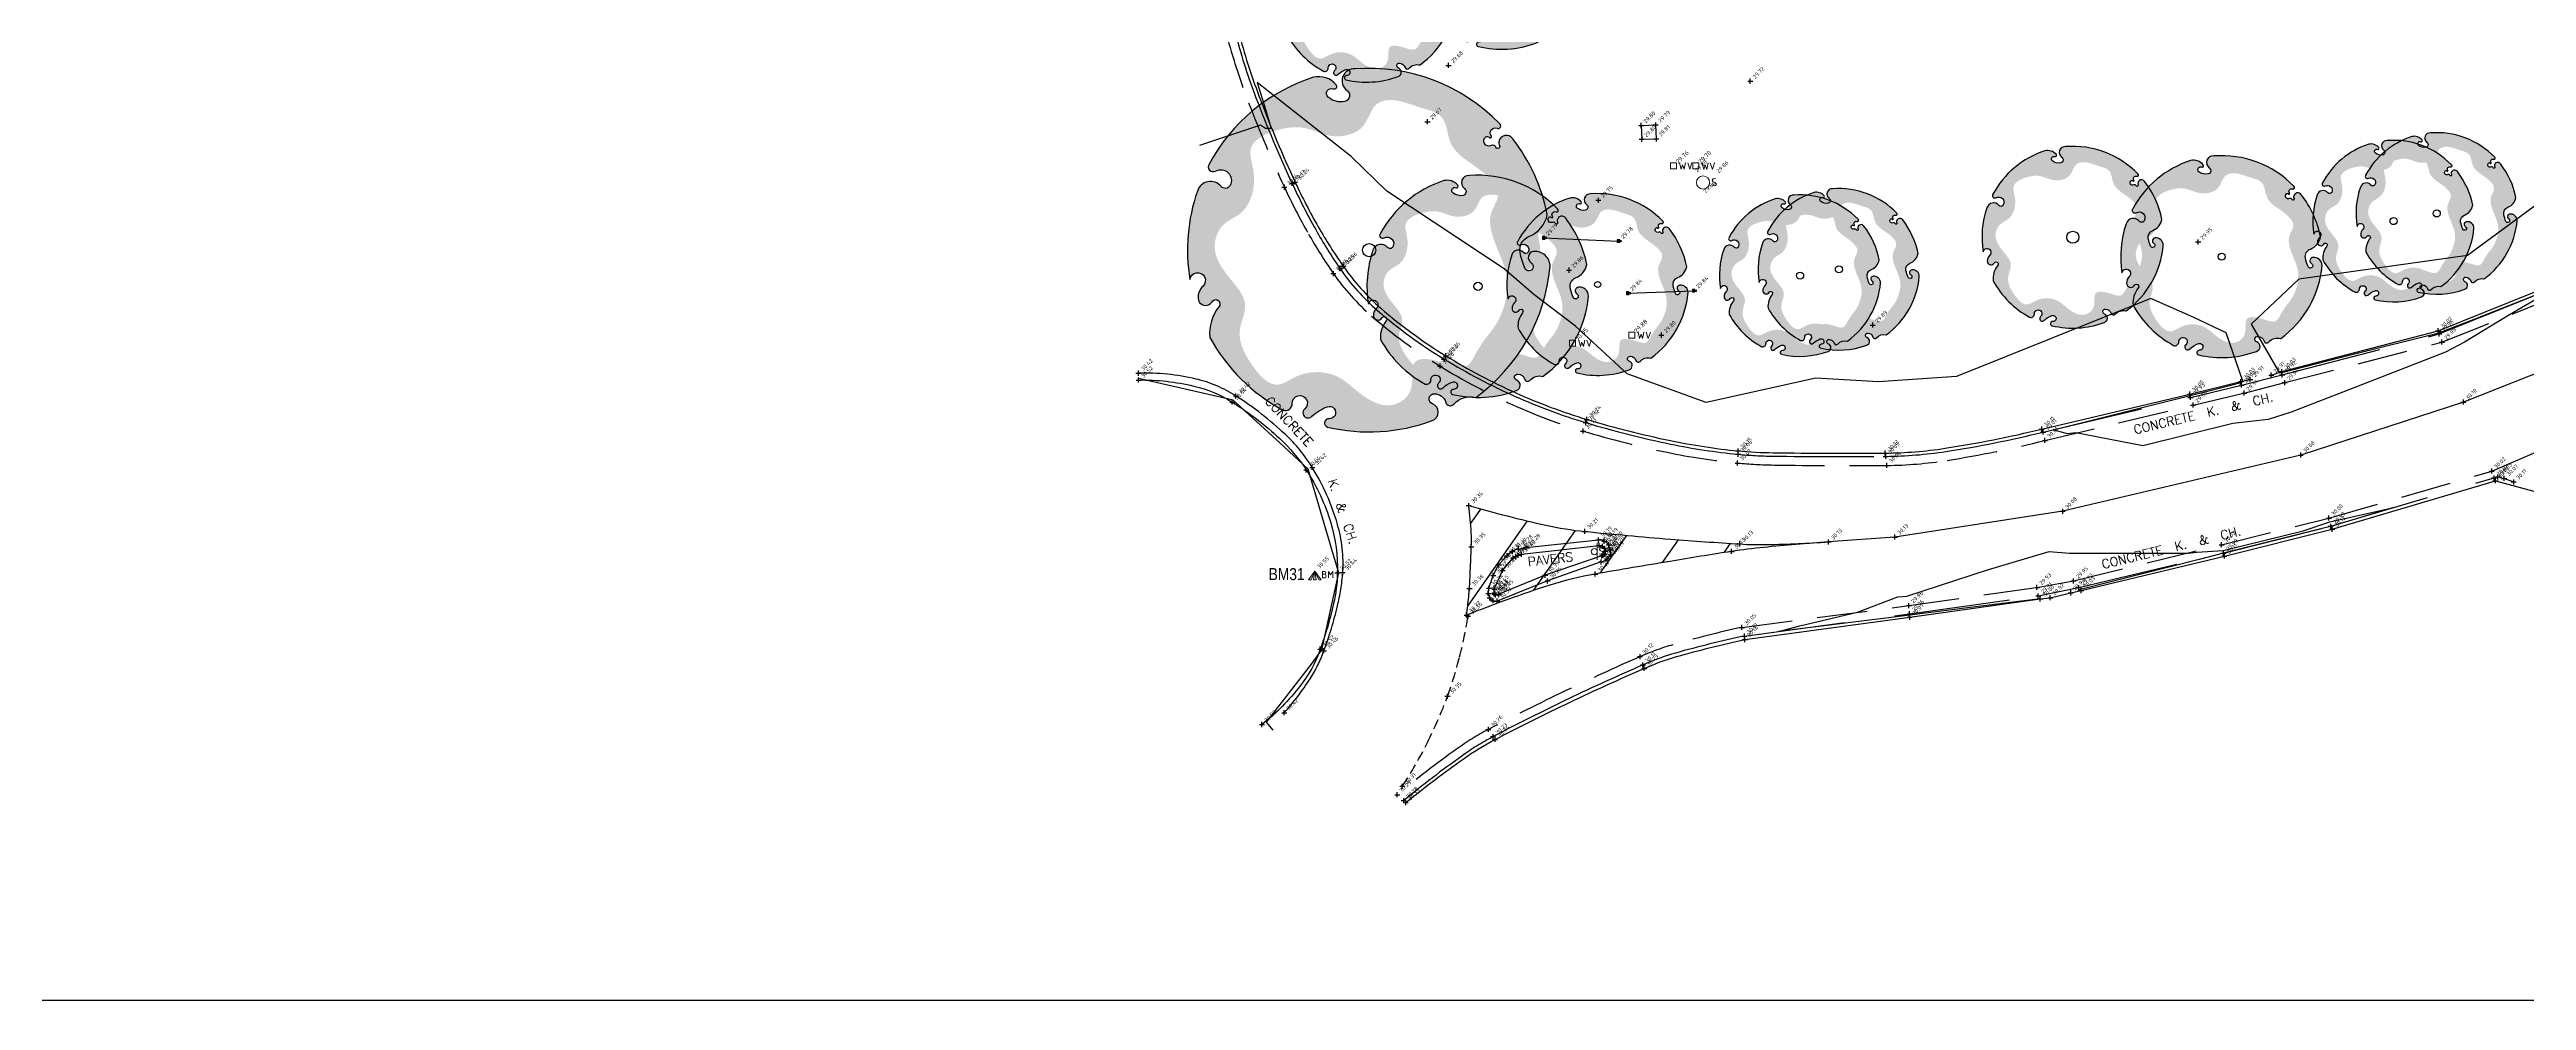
# Model space of a CAD drawing. Header units: metres. Extents: x 245957 to 247358, y 7418632 to 7419642.
# Drawn here: x 246401 to 246523.7, y 7418655.8 to 7418702.9 of the extents above; entities that cross this region are included whole.
import ezdxf
from ezdxf.enums import TextEntityAlignment as Align

# ---------------------------------------------------------------- set-up
doc = ezdxf.new("R2010")
doc.units = ezdxf.units.M
doc.linetypes.add('DASHED', pattern=[0.75, 0.5, -0.25])
doc.linetypes.add('HIDDEN', pattern=[0.375, 0.25, -0.125])
for name, color, linetype in [('-TEXT', 7, 'Continuous'), ('017_NAIL-L', 8, 'Continuous'), ('104_EXISTING_SURFACE-L', 35, 'Continuous'), ('104_EXISTING_SURFACE-S', 35, 'Continuous'), ('201_SINGLE_TREE-H', 63, 'Continuous'), ('201_SINGLE_TREE-S', 96, 'Continuous'), ('408_BACK_OF_KERB', 10, 'Continuous'), ('408_BACK_OF_KERB-L', 10, 'Continuous'), ('408_BACK_OF_KERB-S', 10, 'Continuous'), ('415_LANE_LINE_DASHED', 53, 'DASHED'), ('415_LANE_LINE_DASHED-L', 53, 'DASHED'), ('415_LANE_LINE_DASHED-S', 53, 'DASHED'), ('418_LANE_LINE_SOLID', 53, 'Continuous'), ('418_LANE_LINE_SOLID-L', 53, 'Continuous'), ('418_LANE_LINE_SOLID-S', 53, 'Continuous'), ('EX-BENCHMARK', 7, 'Continuous'), ('EX-BENCHMARK_(SLS)', 8, 'Continuous'), ('EX-FEATURE', 7, 'Continuous'), ('EX-TITLEBLOCK', 7, 'Continuous'), ('EX-TRAFFIC_SIGN_(SLS)', 89, 'Continuous'), ('Surface_Contours_Major', 4, 'Continuous'), ('Surface_Contours_Minor', 253, 'Continuous')]:
    doc.layers.add(name, color=color, linetype=linetype)
for name, color, linetype, true_color in [('406_LIP_OF_KERB', 7, 'HIDDEN', 0xff4100), ('406_LIP_OF_KERB-L', 7, 'HIDDEN', 0xff4100), ('406_LIP_OF_KERB-S', 7, 'HIDDEN', 0xff4100), ('407_INVERT_OF_KERB', 7, 'DASHED', 0xff4100), ('407_INVERT_OF_KERB-L', 7, 'DASHED', 0xff4100), ('407_INVERT_OF_KERB-S', 7, 'DASHED', 0xff4100), ('409_TOP_OF_KERB', 7, 'Continuous', 0xff4100), ('409_TOP_OF_KERB-L', 7, 'Continuous', 0xff4100), ('409_TOP_OF_KERB-S', 7, 'Continuous', 0xff4100), ('741_SEWER_PIT-L', 7, 'Continuous', 0xfffd66), ('750_WATER_MAIN', 7, 'Continuous', 0x0041ff), ('750_WATER_MAIN-L', 7, 'Continuous', 0x0041ff), ('750_WATER_MAIN-S', 7, 'Continuous', 0x0041ff), ('751_WATER_STOP_VALVE-L', 7, 'Continuous', 0x0041ff), ('EX-ELECT_PIT_(SLS)', 7, 'Continuous', 0xffa500), ('EX-SEWER_PIT_(SLS)', 7, 'Continuous', 0xfffd66), ('EX-WATER_VALVE_(SLS)', 7, 'Continuous', 0x0041ff)]:
    doc.layers.add(name, color=color, linetype=linetype, true_color=true_color)
doc.styles.add('BOLD', font='ARIALN.TTF')
doc.styles.add('ISO', font='iso.shx')
doc.styles.add('ISO2.5', font='isocp.shx', dxfattribs={"height": 2.5})
doc.styles.get("Standard").update_dxf_attribs({"font": 'SIMPLEX.shx'})

# ---------------------------------------------------------------- blocks, each defined once
blk = doc.blocks.new('BM')
at = {"color": 0, "linetype": 'Continuous', "lineweight": 13}
for p, q in [((0, 0), (-0.31, -0.44)), ((-0.19, -0.44), (0, 0)), ((0, 0), (-0.06, -0.44)), ((0, 0), (0.19, -0.44)), ((0.31, -0.44), (0, 0)), ((0, 0), (0.06, -0.44)), ((-0.31, -0.44), (-0.19, -0.44)), ((-0.06, -0.44), (0.06, -0.44)), ((0.19, -0.44), (0.31, -0.44)), ((0.47, -0.02), (0.38, -0.02)), ((0.38, -0.02), (0.38, -0.34)), ((0.47, -0.16), (0.38, -0.16)), ((0.38, -0.16), (0.39, -0.16)), ((0.38, -0.34), (0.47, -0.34)), ((0.38, -0.34), (0.39, -0.34)), ((0.52, -0.04), (0.47, -0.02)), ((0.47, -0.16), (0.52, -0.14)), ((0.52, -0.17), (0.47, -0.16)), ((0.47, -0.34), (0.52, -0.33)), ((0.54, -0.09), (0.52, -0.04)), ((0.52, -0.14), (0.54, -0.09)), ((0.55, -0.21), (0.52, -0.17)), ((0.52, -0.33), (0.55, -0.29)), ((0.56, -0.25), (0.55, -0.21)), ((0.55, -0.29), (0.56, -0.25)), ((0.67, -0.34), (0.67, -0.02)), ((0.67, -0.02), (0.78, -0.19)), ((0.78, -0.19), (0.89, -0.02)), ((0.89, -0.02), (0.89, -0.34))]:
    blk.add_line(p, q, dxfattribs=at)
blk = doc.blocks.new('201C')
at = {"layer": '201_SINGLE_TREE-H', "transparency": 33554534}
h = blk.add_hatch(color=256, dxfattribs=at)
h.paths.add_polyline_path([(-0.3717, -0.3344, 0.222926), (0.0196, -0.4996, 0.770799), (0.0439, -0.4417, -0.650302), (0.0511, -0.4116, -0.234737), (0.0964, -0.4247, -0.847312), (0.0816, -0.4475, 0.78443), (0.0732, -0.4583, 0.276934), (0.1352, -0.4813, 0.193599), (0.4309, -0.2536, 0.800435), (0.4144, -0.2337, -0.75216), (0.3757, -0.1925, -0.528914), (0.4006, -0.1909, 0.594112), (0.4663, -0.1804, 0.123805), (0.4962, 0.0616, -1.41759), (0.4607, 0.0811, 0.206906), (0.4758, 0.1133, 0.759729), (0.4374, 0.1252, -1.073307), (0.4187, 0.1392, 0.194379), (0.4474, 0.2231, 0.144612), (0.2544, 0.4304, 0.53339), (0.2277, 0.4128, -1.592592), (0.1939, 0.4293, 1.030038), (0.1758, 0.4513, -0.10361), (0.1314, 0.4262, -1.238487), (0.1282, 0.4593, 0.884725), (0.1336, 0.4818, 0.147549), (-0.1551, 0.4753, 0.71725), (-0.1579, 0.4291, -0.864032), (-0.1646, 0.4015, -0.310704), (-0.1946, 0.4266, 0.58143), (-0.2167, 0.4321, -0.281558), (-0.2766, 0.4162), (-0.2775, 0.4159, 0.217121), (-0.4959, 0.0634), (-0.4959, 0.0634, 0.440011), (-0.4522, 0.021, 0.723973), (-0.4442, 0.0516, -1.384648), (-0.4262, 0.0659, -0.051107), (-0.4149, 0.0223, -0.361502), (-0.441, -0.0208, 0.256822), (-0.4937, -0.0791, 0.116166), (-0.4065, -0.2911, 0.67803), (-0.3682, -0.2843, 0.170035), (-0.3696, -0.274, -1.054701), (-0.3596, -0.2696, 0.431903), (-0.3468, -0.2749, -0.910728), (-0.3329, -0.2993, -0.42046), (-0.3418, -0.2976, 1.007885), (-0.3479, -0.3018, -0.766634), (-0.3646, -0.3216, 0.938602), (-0.3717, -0.3344)])
edge = h.paths.add_edge_path(flags=16)
edge.add_spline(control_points=[(-0.3177, 0.2468), (-0.303, 0.2628), (-0.2856, 0.2893), (-0.256, 0.3411), (-0.1928, 0.3155), (-0.0921, 0.286), (-0.1162, 0.3941), (-0.0359, 0.4462), (0.0392, 0.3985), (0.1028, 0.3299), (0.1957, 0.3214), (0.2784, 0.3804), (0.3442, 0.2961), (0.3785, 0.2147), (0.3303, 0.1307), (0.3915, 0.0592), (0.4378, -0.0139), (0.4055, -0.0919), (0.3459, -0.1091), (0.3102, -0.1666), (0.3057, -0.2282), (0.3286, -0.3091), (0.2408, -0.3447), (0.1647, -0.3496), (0.103, -0.3142), (0.0463, -0.3153), (0.0047, -0.3356), (-0.0139, -0.3682), (-0.0327, -0.4069), (-0.0927, -0.4151), (-0.1463, -0.3868), (-0.23, -0.3665), (-0.2245, -0.2773), (-0.2864, -0.2294), (-0.3344, -0.1941), (-0.3737, -0.1409), (-0.3276, -0.0866), (-0.344, -0.0009), (-0.3866, 0.0828), (-0.3665, 0.1796), (-0.3359, 0.2271), (-0.3177, 0.2468)], knot_values=[0, 0, 0, 0, 0.064972, 0.101243, 0.15652, 0.245586, 0.324463, 0.387907, 0.486094, 0.554514, 0.671826, 0.728629, 0.823661, 0.919885, 0.989953, 1.075257, 1.171704, 1.23593, 1.293575, 1.346478, 1.426142, 1.479146, 1.570817, 1.644481, 1.712561, 1.774901, 1.807, 1.846291, 1.885582, 1.928182, 2.007036, 2.074591, 2.151638, 2.226455, 2.293426, 2.340744, 2.397548, 2.47317, 2.587294, 2.673595, 2.754259, 2.754259, 2.754259, 2.754259], degree=3, periodic=0)
at = {"layer": '201_SINGLE_TREE-S'}
blk.add_lwpolyline([(-0.3717, -0.3344, 0.222926), (0.0196, -0.4996, 0.770799), (0.0439, -0.4417, -0.650302), (0.0511, -0.4116, -0.234737), (0.0964, -0.4247, -0.847312), (0.0816, -0.4475, 0.78443), (0.0732, -0.4583, 0.276934), (0.1352, -0.4813, 0.193599), (0.4309, -0.2536, 0.800435), (0.4144, -0.2337, -0.75216), (0.3757, -0.1925, -0.528914), (0.4006, -0.1909, 0.594112), (0.4663, -0.1804, 0.123805), (0.4962, 0.0616, -1.41759), (0.4607, 0.0811, 0.206906), (0.4758, 0.1133, 0.759729), (0.4374, 0.1252, -1.073307), (0.4187, 0.1392, 0.194379), (0.4474, 0.2231, 0.144612), (0.2544, 0.4304, 0.53339), (0.2277, 0.4128, -1.592592), (0.1939, 0.4293, 1.030038), (0.1758, 0.4513, -0.10361), (0.1314, 0.4262, -1.238487), (0.1282, 0.4593, 0.884725), (0.1336, 0.4818, 0.147549), (-0.1551, 0.4753, 0.71725), (-0.1579, 0.4291, -0.864032), (-0.1646, 0.4015, -0.310704), (-0.1946, 0.4266, 0.58143), (-0.2167, 0.4321, -0.281558), (-0.2766, 0.4162), (-0.2775, 0.4159, 0.217121), (-0.4959, 0.0634), (-0.4959, 0.0634, 0.440011), (-0.4522, 0.021, 0.723973), (-0.4442, 0.0516, -1.384648), (-0.4262, 0.0659, -0.051107), (-0.4149, 0.0223, -0.361502), (-0.441, -0.0208, 0.256822), (-0.4937, -0.0791, 0.116166), (-0.4065, -0.2911, 0.67803), (-0.3682, -0.2843, 0.170035), (-0.3696, -0.274, -1.054701), (-0.3596, -0.2696, 0.431903), (-0.3468, -0.2749, -0.910728), (-0.3329, -0.2993, -0.42046), (-0.3418, -0.2976, 1.007885), (-0.3479, -0.3018, -0.766634), (-0.3646, -0.3216, 0.938602), (-0.3717, -0.3344)], format="xyb", dxfattribs=at)
blk = doc.blocks.new('201T')
at = {"layer": '201_SINGLE_TREE-S'}
blk.add_circle((0, 0), 0.5, dxfattribs=at)
blk = doc.blocks.new('CROSS')
at = {"color": 0, "linetype": 'Continuous'}
for p, q in [((-0.5, 0), (0.5, 0)), ((0, -0.5), (0, 0.5))]:
    blk.add_line(p, q, dxfattribs=at)
blk = doc.blocks.new('WV')
at = {"color": 0, "linetype": 'Continuous', "lineweight": 13}
for p, q in [((-0.15, -0.15), (-0.15, 0.15)), ((-0.15, 0.15), (0.15, 0.15)), ((0.15, 0.15), (0.15, -0.15)), ((0.31, 0.15), (0.39, -0.17)), ((0.39, -0.17), (0.46, 0.05)), ((0.46, 0.05), (0.53, -0.17)), ((0.53, -0.17), (0.6, 0.15)), ((0.6, 0.15), (0.61, 0.15)), ((0.71, 0.15), (0.82, -0.17)), ((0.82, -0.17), (0.92, 0.15)), ((0.92, 0.15), (0.93, 0.15)), ((0.15, -0.15), (-0.15, -0.15))]:
    blk.add_line(p, q, dxfattribs=at)
blk = doc.blocks.new('SP')
at = {"color": 0, "linetype": 'Continuous', "lineweight": 13}
for p, q in [((0.15, 0.42), (0.15, -0.41)), ((0.28, 0.16), (0.26, 0.1)), ((0.26, 0.1), (0.3, 0.06)), ((0.33, 0.19), (0.28, 0.16)), ((0.3, 0.06), (0.4, 0)), ((0.42, 0.18), (0.33, 0.19)), ((0.4, 0), (0.41, 0)), ((0.44, -0.04), (0.4, 0)), ((0.4, 0), (0.41, 0)), ((0.26, -0.1), (0.37, -0.13)), ((0.37, -0.13), (0.42, -0.1)), ((0.37, -0.13), (0.37, -0.13)), ((0.42, -0.1), (0.44, -0.04))]:
    blk.add_line(p, q, dxfattribs=at)
blk.add_circle((0, 0), 0.15, dxfattribs=at)
blk = doc.blocks.new('A1-TITLE-SC')
at = {"layer": 'EX-TITLEBLOCK', "color": 2, "flags": 128}
blk.add_lwpolyline([(28, 14), (28, 580), (828, 580), (828, 14)], close=True, dxfattribs=at)
blk = doc.blocks.new('SEWA')
at = {"color": 0, "linetype": 'Continuous', "lineweight": 13}
for p, q in [((0.47, 0.15), (0.46, 0.11)), ((0.46, 0.11), (0.48, 0.07)), ((0.5, 0.19), (0.47, 0.15)), ((0.48, 0.07), (0.5, 0.04)), ((0.54, 0.2), (0.5, 0.19)), ((0.5, 0.04), (0.62, -0.01)), ((0.64, 0.18), (0.54, 0.2)), ((0.46, -0.12), (0.58, -0.16)), ((0.58, -0.16), (0.62, -0.15)), ((0.58, -0.16), (0.59, -0.16)), ((0.62, -0.01), (0.62, -0.01)), ((0.65, -0.04), (0.62, -0.01)), ((0.62, -0.01), (0.62, -0.01)), ((0.62, -0.15), (0.65, -0.12)), ((0.66, -0.08), (0.65, -0.04)), ((0.65, -0.12), (0.66, -0.08))]:
    blk.add_line(p, q, dxfattribs=at)
blk.add_circle((0, 0), 0.325, dxfattribs=at)
blk = doc.blocks.new('P')
at = {"layer": '-TEXT'}
blk.add_text('PAVERS', height=0.45, dxfattribs=at).set_placement((0, -0.24), align=Align.CENTER)
blk = doc.blocks.new('CK')
at = {"layer": '-TEXT'}
blk.add_text('CONCRETE  K.  &  CH.', height=0.45, dxfattribs=at).set_placement((-0.03, -0.24), align=Align.CENTER)
blk = doc.blocks.new('750')
at = {"color": 0, "linetype": 'Continuous'}
for p, q in [((0.24, 0.236), (-0.238, 0.236)), ((-0.238, 0.236), (-0.238, -0.244)), ((-0.238, 0.002), (-0.15, 0.002)), ((-0.104, 0.106), (-0.184, 0.182)), ((-0.15, 0.002), (0, 0.152)), ((-0.13, 0.082), (-0.15, 0.002)), ((-0.15, 0.002), (0.15, 0.002)), ((0, -0.148), (-0.15, 0.002)), ((-0.15, 0.002), (-0.13, -0.078)), ((0.08, 0.132), (-0.13, -0.078)), ((-0.08, 0.132), (-0.13, 0.082)), ((-0.13, 0.082), (0.08, -0.128)), ((0, 0.152), (-0.08, 0.132)), ((0.13, -0.078), (-0.08, 0.132)), ((-0.08, -0.128), (0.13, 0.082)), ((0, 0.236), (0, 0.152)), ((0, 0.152), (0.15, 0.002)), ((0, 0.152), (0, -0.148)), ((0.08, 0.132), (0, 0.152)), ((0.15, 0.002), (0, -0.148)), ((0.13, 0.082), (0.08, 0.132)), ((0.106, 0.106), (0.178, 0.176)), ((0.15, 0.002), (0.13, 0.082)), ((0.13, -0.078), (0.15, 0.002)), ((0.15, 0.002), (0.24, 0.002)), ((0.24, -0.244), (0.24, 0.236)), ((0.312, 0.194), (0.312, -0.164)), ((0.552, -0.164), (0.55, 0.194)), ((-0.238, -0.244), (0.24, -0.244)), ((-0.102, -0.104), (-0.178, -0.182)), ((-0.13, -0.078), (-0.08, -0.128)), ((-0.08, -0.128), (0, -0.148)), ((0, -0.148), (0.08, -0.128)), ((0, -0.148), (0, -0.244)), ((0.08, -0.128), (0.13, -0.078)), ((0.104, -0.104), (0.174, -0.176)), ((0.312, -0.164), (0.438, -0.04)), ((0.438, -0.04), (0.552, -0.164))]:
    blk.add_line(p, q, dxfattribs=at)

msp = doc.modelspace()

# ---------------------------------------------------------------- hatches: boundary and pattern name
at = {"layer": '418_LANE_LINE_SOLID'}
h = msp.add_hatch(dxfattribs=at)
h.set_pattern_fill('ANSI31', color=256, scale=0.7, angle=10, style=0)
h.paths.add_polyline_path([(246475.11, 7418679.31, -0.014827), (246471.28, 7418680.28, -0.014107), (246471.41, 7418678.94, -0.026843), (246471.41, 7418678.24, -0.001468), (246471.36, 7418677.05, -0.002027), (246471.32, 7418676.18, -0.011591), (246471.28, 7418675.76, -0.005343), (246471.18, 7418674.86, -0.017754), (246475.3, 7418676.34, -0.033661), (246477.55, 7418676.89, -0.002287), (246481.26, 7418677.52, -0.002805), (246484.3, 7418678.01, -0.013846), (246485.9, 7418678.21, -0.006894), (246489.11, 7418678.48, -0.009462), (246486.08, 7418678.35, -0.021023), (246484.71, 7418678.38, -0.005011), (246481.27, 7418678.62, -0.004079), (246477.04, 7418679, -0.030127)])

# ---------------------------------------------------------------- linework, layer by layer
at = {"layer": '406_LIP_OF_KERB', "ltscale": 10}
for p, q in [((246519.49, 7418688.38), (246526.69, 7418691.25)), ((246511.71, 7418686.37), (246519.49, 7418688.38)), ((246499.83, 7418683.51), (246507.17, 7418685.26)), ((246507.17, 7418685.26), (246509.7, 7418685.85)), ((246509.7, 7418685.85), (246511.71, 7418686.37)), ((246521.96, 7418681.99), (246529.62, 7418685.26)), ((246513.9, 7418679.66), (246521.96, 7418681.99)), ((246508.58, 7418678.34), (246513.9, 7418679.66)), ((246501.25, 7418676.55), (246508.58, 7418678.34)), ((246493.09, 7418675.33), (246499.43, 7418676.23)), ((246499.43, 7418676.23), (246501.25, 7418676.55)), ((246484.82, 7418674.25), (246493.09, 7418675.33))]:
    msp.add_line(p, q, dxfattribs=at)
for points in [[(246458.2, 7418715.1, 0.007563), (246458.08, 7418714.45, 0.026149), (246458.06, 7418714.26, 0.023291), (246458.01, 7418712.22, 0.018139), (246458.17, 7418709.61, 0.022468), (246458.6, 7418706.58, 0.020865), (246459.35, 7418703.37, 0.024), (246460.38, 7418700.23, 0.017434), (246462.15, 7418696.05, 0.020372), (246463.34, 7418693.74, 0.022775), (246464.58, 7418691.77, 0.061839), (246466.47, 7418689.67, 0.041509), (246469.86, 7418687.19, 0.03081), (246473.47, 7418685.27, 0.033864), (246476.95, 7418683.97, 0.022049), (246481.11, 7418682.92, 0.026898), (246484.6, 7418682.39, 0.019738), (246486.4, 7418682.29, 0.006352), (246491.99, 7418682.27, 0.036858), (246494.98, 7418682.52, 0.02235), (246499.83, 7418683.51)], [(246467.74, 7418665.96, -0.017318), (246470.68, 7418668.22, -0.034615), (246472.26, 7418669.2, -0.008647), (246476.06, 7418671.1, -0.008994), (246479.77, 7418672.8, -0.033099), (246481.4, 7418673.39, -0.01628), (246484.82, 7418674.25)]]:
    msp.add_lwpolyline(points, format="xyb", dxfattribs=at)
at = {"layer": '407_INVERT_OF_KERB', "ltscale": 10}
for p, q in [((246519.36, 7418688.78), (246526.44, 7418691.63)), ((246511.58, 7418686.75), (246519.36, 7418688.78)), ((246509.57, 7418686.25), (246511.58, 7418686.75)), ((246499.74, 7418683.92), (246507.04, 7418685.64)), ((246507.04, 7418685.64), (246509.57, 7418686.25)), ((246513.99, 7418679.26), (246522.08, 7418681.65)), ((246522.08, 7418681.65), (246522.27, 7418681.7)), ((246522.27, 7418681.7), (246522.58, 7418681.63)), ((246522.58, 7418681.63), (246523.05, 7418681.45)), ((246508.68, 7418677.93), (246513.99, 7418679.26)), ((246473.75, 7418678.14), (246474.12, 7418678.2)), ((246474.12, 7418678.2), (246477.71, 7418678.58)), ((246501.5, 7418676.22), (246508.68, 7418677.93)), ((246472.28, 7418676.19), (246472.5, 7418676.82)), ((246477.84, 7418677.49), (246475.19, 7418676.55)), ((246475.19, 7418676.55), (246472.69, 7418675.55)), ((246493.12, 7418674.92), (246499.5, 7418675.81)), ((246499.5, 7418675.81), (246501.5, 7418676.22)), ((246484.94, 7418673.82), (246493.12, 7418674.92))]:
    msp.add_line(p, q, dxfattribs=at)
for points in [[(246458.58, 7418715.02, 0.008704), (246458.45, 7418714.39, 0.031806), (246458.42, 7418714.21, 0.025672), (246458.4, 7418712.35, 0.017567), (246458.61, 7418709.65, 0.018849), (246459.08, 7418706.47, 0.019695), (246459.77, 7418703.48, 0.024941), (246460.74, 7418700.48, 0.017115), (246462.53, 7418696.24, 0.020244), (246463.7, 7418693.95, 0.022774), (246464.91, 7418692.01, 0.062749), (246466.76, 7418689.95, 0.042519), (246470.06, 7418687.54, 0.030863), (246473.58, 7418685.69, 0.032918), (246477.08, 7418684.39, 0.02148), (246481.28, 7418683.33, 0.027467), (246484.63, 7418682.82, 0.020096), (246486.35, 7418682.73, 0.006213), (246491.94, 7418682.72, 0.03562), (246494.92, 7418682.96, 0.021718), (246499.74, 7418683.92)], [(246462.14, 7418670.02, 0.040509), (246463.42, 7418671.7, 0.055281), (246464.11, 7418673.09, 0.029555), (246464.78, 7418675.31, 0.041195), (246465.04, 7418676.96, 0.08777), (246464.78, 7418679.35, 0.068336), (246463.53, 7418682.17, 0.066204), (246462.19, 7418683.81, 0.045143), (246459.75, 7418685.71, 0.085781), (246457.77, 7418686.55, 0.063969), (246454.92, 7418686.84)], [(246472.5, 7418676.82, -0.031099), (246472.65, 7418677.16, -0.05254), (246472.78, 7418677.35, -0.009672), (246473.07, 7418677.7, -0.030465), (246473.18, 7418677.8, -0.016231), (246473.27, 7418677.88, -0.009202), (246473.45, 7418678, -0.049605), (246473.55, 7418678.07, -0.029299), (246473.75, 7418678.14)], [(246477.71, 7418678.58, -0.066107), (246477.88, 7418678.57, -0.087472), (246478, 7418678.52, -0.044797), (246478.16, 7418678.4, -0.099391), (246478.22, 7418678.33, -0.037927), (246478.25, 7418678.23, -0.025415), (246478.29, 7418678.09, -0.031758), (246478.31, 7418677.93, -0.06184), (246478.31, 7418677.85, -0.128101), (246478.28, 7418677.79, -0.036871), (246478.14, 7418677.64, -0.068791), (246478.01, 7418677.55, -0.059165), (246477.84, 7418677.49)], [(246472.69, 7418675.55, -0.072784), (246472.57, 7418675.55, -0.094906), (246472.49, 7418675.57, -0.054247), (246472.37, 7418675.65, -0.085512), (246472.32, 7418675.71, -0.062183), (246472.29, 7418675.78, -0.032728), (246472.25, 7418675.93, -0.068253), (246472.25, 7418676.05, -0.053989), (246472.28, 7418676.19)], [(246468.06, 7418665.67, -0.017346), (246470.94, 7418667.88, -0.034712), (246472.49, 7418668.84, -0.008919), (246476.22, 7418670.71, -0.009176), (246479.91, 7418672.39, -0.033639), (246481.54, 7418672.98, -0.016604), (246484.94, 7418673.82)]]:
    msp.add_lwpolyline(points, format="xyb", dxfattribs=at)
at = {"layer": '408_BACK_OF_KERB'}
for p, q in [((246519.31, 7418688.94), (246526.36, 7418691.78)), ((246511.56, 7418686.92), (246519.31, 7418688.94)), ((246509.54, 7418686.42), (246510, 7418686.53)), ((246511.04, 7418686.74), (246511.56, 7418686.92)), ((246499.67, 7418684.07), (246507.01, 7418685.8)), ((246507.01, 7418685.8), (246509.54, 7418686.42)), ((246514.06, 7418679.11), (246522.15, 7418681.51)), ((246522.15, 7418681.51), (246524.42, 7418680.89)), ((246508.72, 7418677.78), (246514.06, 7418679.11)), ((246501.63, 7418676.07), (246508.72, 7418677.78)), ((246493.13, 7418674.75), (246499.6, 7418675.66)), ((246499.6, 7418675.66), (246500.09, 7418675.72)), ((246500.09, 7418675.72), (246501.11, 7418675.96)), ((246501.11, 7418675.96), (246501.63, 7418676.07)), ((246484.96, 7418673.65), (246493.13, 7418674.75))]:
    msp.add_line(p, q, dxfattribs=at)
for points in [[(246458.59, 7418714.19, 0.016237), (246458.6, 7418711.22, 0.031377), (246458.75, 7418709.69, 0.007488), (246459.53, 7418705.24, 0.019281), (246459.93, 7418703.53, 0.023916), (246460.96, 7418700.38, 0.017867), (246462.68, 7418696.3, 0.021185), (246463.83, 7418694.08, 0.022952), (246465.07, 7418692.13, 0.060619), (246466.92, 7418690.06, 0.042116), (246470.15, 7418687.7, 0.031509), (246473.62, 7418685.86, 0.03316), (246477.13, 7418684.55, 0.021399), (246481.28, 7418683.5, 0.02711), (246484.63, 7418682.99, 0.020049), (246486.36, 7418682.9, 0.006259), (246491.92, 7418682.88, 0.036036), (246494.88, 7418683.12, 0.021912), (246499.67, 7418684.07)], [(246454.93, 7418686.5, -0.062402), (246457.67, 7418686.2, -0.083826), (246459.57, 7418685.41, -0.043944), (246461.92, 7418683.6, -0.064142), (246463.23, 7418682.05, -0.069591), (246464.45, 7418679.42, -0.080831), (246464.78, 7418676.95, -0.048522), (246464.59, 7418675.43, -0.031403), (246463.93, 7418673.17, -0.078428), (246462.93, 7418671.35, -0.060301), (246461.04, 7418669.44)], [(246468.16, 7418665.57, -0.016814), (246471.05, 7418667.76, -0.033837), (246472.59, 7418668.7, -0.00842), (246476.31, 7418670.55, -0.008693), (246479.98, 7418672.22, -0.03281), (246481.58, 7418672.8, -0.016072), (246484.96, 7418673.65)]]:
    msp.add_lwpolyline(points, format="xyb", dxfattribs=at)
at = {"layer": '409_TOP_OF_KERB'}
for p, q in [((246473.73, 7418677.82), (246473.89, 7418677.87)), ((246473.89, 7418677.87), (246477.74, 7418678.31)), ((246477.74, 7418678.31), (246477.91, 7418678.26)), ((246477.91, 7418678.26), (246478.01, 7418678.17)), ((246478.01, 7418677.87), (246477.94, 7418677.82)), ((246478.01, 7418678.17), (246478.06, 7418678.03)), ((246478.06, 7418678.03), (246478.01, 7418677.87)), ((246472.55, 7418676.15), (246472.96, 7418677.07)), ((246475.07, 7418676.83), (246472.78, 7418675.9)), ((246472.96, 7418677.07), (246473.48, 7418677.69)), ((246473.48, 7418677.69), (246473.61, 7418677.76)), ((246473.61, 7418677.76), (246473.73, 7418677.82)), ((246477.87, 7418677.79), (246475.07, 7418676.83)), ((246477.94, 7418677.82), (246477.87, 7418677.79)), ((246472.54, 7418675.94), (246472.55, 7418676.15)), ((246472.56, 7418675.9), (246472.54, 7418675.94)), ((246472.61, 7418675.86), (246472.56, 7418675.9)), ((246472.78, 7418675.9), (246472.61, 7418675.86))]:
    msp.add_line(p, q, dxfattribs=at)
at = {"layer": '415_LANE_LINE_DASHED'}
msp.add_lwpolyline([(246471.25, 7418674.8, -0.023933), (246470.83, 7418672.79, -0.023933), (246470.23, 7418670.84, -0.029269), (246469.24, 7418668.55, -0.029269), (246467.99, 7418666.38)], format="xyb", dxfattribs=at)
at = {"layer": '418_LANE_LINE_SOLID'}
for p, q in [((246527.86, 7418688.29), (246520.56, 7418685.41)), ((246520.56, 7418685.41), (246512.5, 7418682.78)), ((246512.5, 7418682.78), (246500.71, 7418680)), ((246500.71, 7418680), (246492.4, 7418678.72)), ((246492.4, 7418678.72), (246489.11, 7418678.48))]:
    msp.add_line(p, q, dxfattribs=at)
for points in [[(246471.18, 7418674.86, 0.005343), (246471.28, 7418675.76, 0.011591), (246471.32, 7418676.18, 0.002027), (246471.36, 7418677.05, 0.001468), (246471.41, 7418678.24, 0.026843), (246471.41, 7418678.94, 0.014107), (246471.28, 7418680.28)], [(246471.28, 7418680.28, 0.014827), (246475.11, 7418679.31, 0.030127), (246477.04, 7418679, 0.004079), (246481.27, 7418678.62, 0.005011), (246484.71, 7418678.38, 0.021023), (246486.08, 7418678.35, 0.009462), (246489.11, 7418678.48)], [(246489.11, 7418678.48, 0.006894), (246485.9, 7418678.21, 0.013846), (246484.3, 7418678.01, 0.002805), (246481.26, 7418677.52, 0.002287), (246477.55, 7418676.89, 0.033661), (246475.3, 7418676.34, 0.017754), (246471.18, 7418674.86)]]:
    msp.add_lwpolyline(points, format="xyb", dxfattribs=at)
at = {"layer": '750_WATER_MAIN'}
for p, q in [((246474.99, 7418693.54), (246478.7, 7418693.38)), ((246479.16, 7418690.8), (246482.43, 7418690.92))]:
    msp.add_line(p, q, dxfattribs=at)
at = {"layer": 'EX-ELECT_PIT_(SLS)'}
for p, q in [((246479.83, 7418699.11), (246480.55, 7418699.13)), ((246479.83, 7418699.11), (246479.85, 7418698.42)), ((246480.58, 7418698.44), (246480.55, 7418699.13)), ((246479.85, 7418698.42), (246480.58, 7418698.44))]:
    msp.add_line(p, q, dxfattribs=at)
at = {"layer": 'Surface_Contours_Major', "elevation": 30}
for points in [[(246524.74, 7418690.84), (246522.85, 7418689.72), (246520.61, 7418688.37), (246519.67, 7418687.88), (246514.89, 7418686.02), (246512.03, 7418684.9), (246510.89, 7418684.54), (246509.14, 7418684.34), (246504.68, 7418683.24), (246501.36, 7418683.88), (246500.94, 7418683.84), (246500.24, 7418684.04), (246507.02, 7418685.73), (246508.02, 7418685.98), (246509.55, 7418686.38), (246509.64, 7418686.44), (246508.8, 7418688.83), (246507.21, 7418689.6), (246505.07, 7418690.53), (246495.45, 7418686.67), (246491.58, 7418686.41), (246488.48, 7418686.59), (246483.04, 7418685.39), (246479.13, 7418686.81), (246476.58, 7418689.17), (246474.5, 7418690.73), (246473.04, 7418692), (246467.23, 7418695.85), (246465.46, 7418697.57), (246460.8, 7418701.24), (246461.13, 7418700.17), (246461.49, 7418698.95), (246461.22, 7418698.95), (246460.97, 7418699.12), (246457.94, 7418698.12)], [(246525.2, 7418695.93), (246520.77, 7418692.66), (246512.41, 7418691.49), (246510.04, 7418689.27), (246511.44, 7418686.88), (246511.57, 7418686.88), (246514.97, 7418687.74), (246519.35, 7418688.84), (246520.92, 7418689.45), (246525.32, 7418691.18)], [(246499.61, 7418675.66), (246499.6, 7418675.66), (246495.99, 7418675.22), (246493.13, 7418674.86), (246486.63, 7418674.04), (246487.68, 7418674.33), (246490.54, 7418675), (246492.54, 7418675.76), (246492.99, 7418675.8), (246496.99, 7418677.1), (246500.04, 7418678.01), (246501.04, 7418677.93), (246506.9, 7418677.93), (246507.36, 7418677.97), (246508.65, 7418678.06), (246512.62, 7418679.03), (246513.95, 7418679.48), (246517.11, 7418680.18), (246514, 7418679.25), (246513.76, 7418679.2), (246508.68, 7418677.92), (246507.47, 7418677.61), (246501.59, 7418676.12), (246501.45, 7418676.03)]]:
    msp.add_lwpolyline(points, dxfattribs=at)
at = {"layer": 'Surface_Contours_Minor', "elevation": 30.5}
msp.add_lwpolyline([(246461.6, 7418669.16), (246461.26, 7418669.56), (246463.5, 7418672.42), (246464.01, 7418673.13), (246464.58, 7418675.76), (246464.84, 7418676.95), (246464.58, 7418677.82), (246463.33, 7418682.08), (246462.14, 7418683.19), (246459.62, 7418685.5), (246458.17, 7418685.84), (246454.93, 7418686.57)], dxfattribs=at)

# ---------------------------------------------------------------- block references
at = {"layer": '-TEXT'}
for name, p, rotation in [('CK', (246507.7, 7418684.87), 13.42411850510042), ('CK', (246506.11, 7418678.22), 13.71703971043754), ('P', (246475.33, 7418677.64), 6.525936102201731)]:
    msp.add_blockref(name, p, dxfattribs=dict(at, rotation=rotation))
at = {"layer": '104_EXISTING_SURFACE-S', "xscale": 0.25, "yscale": 0.25, "zscale": 0.25}
for p in [(246470.28, 7418702.08), (246485.23, 7418701.3), (246469.24, 7418699.29), (246477.71, 7418695.4), (246507.42, 7418693.34), (246476.25, 7418691.94), (246491.3, 7418689.22), (246480.83, 7418688.72)]:
    msp.add_blockref('CROSS', p, dxfattribs=at)
at = {"layer": '201_SINGLE_TREE-S', "rotation": 182.2}
for name, p, xscale, yscale, zscale in [('201C', (246472.9, 7418707.88), 10, 10, 10), ('201C', (246466.23, 7418705.75), 9, 9, 9), ('201C', (246466.35, 7418692.93), 18, 18, 18), ('201C', (246519.24, 7418694.75), 8, 8, 8), ('201C', (246501.21, 7418693.57), 9, 9, 9), ('201C', (246508.58, 7418692.61), 10, 10, 10), ('201C', (246517.1, 7418694.37), 8, 8, 8), ('201C', (246471.74, 7418691.14), 11, 11, 11), ('201C', (246477.67, 7418691.23), 9, 9, 9), ('201C', (246487.7, 7418691.67), 8, 8, 8), ('201C', (246489.62, 7418691.98), 8, 8, 8), ('201T', (246501.21, 7418693.57), 0.6, 0.6, 0.6), ('201T', (246517.1, 7418694.37), 0.35, 0.35, 0.35), ('201T', (246519.24, 7418694.75), 0.35, 0.35, 0.35), ('201T', (246466.35, 7418692.93), 0.65, 0.65, 0.65), ('201T', (246508.58, 7418692.61), 0.35, 0.35, 0.35), ('201T', (246471.74, 7418691.14), 0.4, 0.4, 0.4), ('201T', (246477.67, 7418691.23), 0.3, 0.3, 0.3), ('201T', (246487.7, 7418691.67), 0.35, 0.35, 0.35), ('201T', (246489.62, 7418691.98), 0.35, 0.35, 0.35)]:
    msp.add_blockref(name, p, dxfattribs=dict(at, xscale=xscale, yscale=yscale, zscale=zscale))
at = {"layer": '406_LIP_OF_KERB-S', "xscale": 0.25, "yscale": 0.25, "zscale": 0.25}
for p in [(246462.15, 7418696.05), (246464.58, 7418691.77), (246519.49, 7418688.38), (246469.86, 7418687.19), (246511.71, 7418686.37), (246507.17, 7418685.26), (246509.7, 7418685.85), (246476.95, 7418683.97), (246499.83, 7418683.51), (246484.6, 7418682.39), (246491.99, 7418682.27), (246521.96, 7418681.99), (246513.9, 7418679.66), (246508.58, 7418678.34), (246501.25, 7418676.55), (246493.09, 7418675.33), (246499.43, 7418676.23), (246484.82, 7418674.25), (246479.77, 7418672.8), (246472.26, 7418669.2), (246467.74, 7418665.96)]:
    msp.add_blockref('CROSS', p, dxfattribs=at)
at = {"layer": '407_INVERT_OF_KERB-S', "xscale": 0.25, "yscale": 0.25, "zscale": 0.25}
for p in [(246462.53, 7418696.24), (246464.91, 7418692.01), (246519.36, 7418688.78), (246470.06, 7418687.54), (246454.92, 7418686.84), (246511.58, 7418686.75), (246459.75, 7418685.71), (246507.04, 7418685.64), (246509.57, 7418686.25), (246477.08, 7418684.39), (246499.74, 7418683.92), (246484.63, 7418682.82), (246491.94, 7418682.72), (246463.53, 7418682.17), (246522.08, 7418681.65), (246522.27, 7418681.7), (246522.58, 7418681.63), (246523.05, 7418681.45), (246513.99, 7418679.26), (246473.18, 7418677.8), (246473.45, 7418678), (246473.75, 7418678.14), (246474.12, 7418678.2), (246477.71, 7418678.58), (246478, 7418678.52), (246478.22, 7418678.33), (246478.29, 7418678.09), (246478.31, 7418677.85), (246508.68, 7418677.93), (246465.04, 7418676.96), (246472.5, 7418676.82), (246472.78, 7418677.35), (246475.19, 7418676.55), (246477.84, 7418677.49), (246478.14, 7418677.64), (246472.25, 7418675.93), (246472.28, 7418676.19), (246472.32, 7418675.71), (246472.49, 7418675.57), (246472.69, 7418675.55), (246499.5, 7418675.81), (246501.5, 7418676.22), (246493.12, 7418674.92), (246464.11, 7418673.09), (246484.94, 7418673.82), (246479.91, 7418672.39), (246462.14, 7418670.02), (246472.49, 7418668.84), (246468.06, 7418665.67)]:
    msp.add_blockref('CROSS', p, dxfattribs=at)
at = {"layer": '408_BACK_OF_KERB-S', "xscale": 0.25, "yscale": 0.25, "zscale": 0.25}
for p in [(246462.68, 7418696.3), (246465.07, 7418692.13), (246519.31, 7418688.94), (246470.15, 7418687.7), (246454.93, 7418686.5), (246509.54, 7418686.42), (246510, 7418686.53), (246511.04, 7418686.74), (246511.56, 7418686.92), (246459.57, 7418685.41), (246507.01, 7418685.8), (246477.13, 7418684.55), (246499.67, 7418684.07), (246484.63, 7418682.99), (246491.92, 7418682.88), (246463.23, 7418682.05), (246522.15, 7418681.51), (246514.06, 7418679.11), (246508.72, 7418677.78), (246464.78, 7418676.95), (246499.6, 7418675.66), (246500.09, 7418675.72), (246501.11, 7418675.96), (246501.63, 7418676.07), (246493.13, 7418674.75), (246463.93, 7418673.17), (246484.96, 7418673.65), (246479.98, 7418672.22), (246461.04, 7418669.44), (246472.59, 7418668.7), (246468.16, 7418665.57)]:
    msp.add_blockref('CROSS', p, dxfattribs=at)
at = {"layer": '409_TOP_OF_KERB-S', "xscale": 0.25, "yscale": 0.25, "zscale": 0.25}
for p in [(246473.61, 7418677.76), (246473.73, 7418677.82), (246473.89, 7418677.87), (246477.74, 7418678.31), (246477.87, 7418677.79), (246477.91, 7418678.26), (246477.94, 7418677.82), (246478.01, 7418678.17), (246478.01, 7418677.87), (246478.06, 7418678.03), (246472.96, 7418677.07), (246473.48, 7418677.69), (246475.07, 7418676.83), (246472.54, 7418675.94), (246472.55, 7418676.15), (246472.56, 7418675.9), (246472.61, 7418675.86), (246472.78, 7418675.9)]:
    msp.add_blockref('CROSS', p, dxfattribs=at)
at = {"layer": '415_LANE_LINE_DASHED-S', "xscale": 0.25, "yscale": 0.25, "zscale": 0.25}
for p in [(246471.25, 7418674.8), (246470.23, 7418670.84), (246467.99, 7418666.38)]:
    msp.add_blockref('CROSS', p, dxfattribs=at)
at = {"layer": '418_LANE_LINE_SOLID-S', "xscale": 0.25, "yscale": 0.25, "zscale": 0.25}
for p in [(246520.56, 7418685.41), (246512.5, 7418682.78), (246471.28, 7418680.28), (246477.04, 7418679), (246500.71, 7418680), (246471.41, 7418678.24), (246484.3, 7418678.01), (246484.71, 7418678.38), (246489.11, 7418678.48), (246492.4, 7418678.72), (246477.55, 7418676.89), (246471.32, 7418676.18), (246471.18, 7418674.86)]:
    msp.add_blockref('CROSS', p, dxfattribs=at)
at = {"layer": '750_WATER_MAIN-S', "xscale": 0.25, "yscale": 0.25, "zscale": 0.25}
for p in [(246474.99, 7418693.54), (246478.7, 7418693.38), (246479.16, 7418690.8), (246482.43, 7418690.92)]:
    msp.add_blockref('750', p, dxfattribs=at)
at = {"layer": 'EX-BENCHMARK_(SLS)'}
msp.add_blockref('BM', (246463.66, 7418677.04), dxfattribs=at)
at = {"layer": 'EX-ELECT_PIT_(SLS)', "xscale": 0.25, "yscale": 0.25, "zscale": 0.25}
for p in [(246479.83, 7418699.11), (246480.55, 7418699.13), (246479.85, 7418698.42), (246480.58, 7418698.44)]:
    msp.add_blockref('CROSS', p, dxfattribs=at)
at = {"layer": 'EX-FEATURE', "xscale": 1.700115417462983, "yscale": 1.700118539193977, "zscale": 1.700115272608143}
msp.add_blockref('A1-TITLE-SC', (245930.21, 7418631.97), dxfattribs=at)
at = {"layer": 'EX-SEWER_PIT_(SLS)', "lineweight": 30}
msp.add_blockref('SEWA', (246482.89, 7418696.28), dxfattribs=at)
at = {"layer": 'EX-TRAFFIC_SIGN_(SLS)'}
msp.add_blockref('SP', (246477.5, 7418678), dxfattribs=at)
at = {"layer": 'EX-WATER_VALVE_(SLS)'}
for p in [(246481.42, 7418697.11), (246482.54, 7418697.1), (246476.43, 7418688.33), (246479.36, 7418688.72)]:
    msp.add_blockref('WV', p, dxfattribs=at)

# ---------------------------------------------------------------- texts
at = {"layer": '-TEXT'}
for s, rotation, p in [('CONCRETE', 313.2606, (246462.22, 7418684.29)), ('K.  &  CH.', 288.7618, (246464.84, 7418679.92))]:
    msp.add_text(s, height=0.45, rotation=rotation, dxfattribs=at).set_placement(p, align=Align.CENTER)
at = {"layer": '017_NAIL-L', "style": 'ISO2.5'}
msp.add_text('30.55', height=0.2, rotation=45, dxfattribs=at).set_placement((246463.82, 7418677.21), align=Align.MIDDLE_LEFT)
at = {"layer": '104_EXISTING_SURFACE-L', "style": 'ISO2.5'}
for s, p in [('29.68', (246470.45, 7418702.25)), ('29.72', (246485.4, 7418701.47)), ('29.67', (246469.4, 7418699.45)), ('29.75', (246477.88, 7418695.57)), ('29.95', (246507.58, 7418693.5)), ('29.86', (246476.42, 7418692.11)), ('29.80', (246481, 7418688.89)), ('29.89', (246491.47, 7418689.39))]:
    msp.add_text(s, height=0.2, rotation=45, dxfattribs=at).set_placement(p, align=Align.MIDDLE_LEFT)
at = {"layer": '406_LIP_OF_KERB-L', "style": 'ISO2.5'}
for s, p in [('30.14', (246462.32, 7418696.22)), ('30.27', (246464.75, 7418691.94)), ('29.98', (246519.66, 7418688.55)), ('30.26', (246470.03, 7418687.35)), ('29.94', (246509.86, 7418686.01)), ('29.94', (246511.87, 7418686.53)), ('29.95', (246507.33, 7418685.43)), ('30.13', (246477.11, 7418684.13)), ('30.01', (246499.99, 7418683.68)), ('30.07', (246484.76, 7418682.56)), ('30.06', (246492.16, 7418682.44)), ('30.02', (246522.13, 7418682.16)), ('30.00', (246514.07, 7418679.83)), ('30.02', (246508.75, 7418678.5)), ('29.93', (246499.6, 7418676.4)), ('29.95', (246501.42, 7418676.72)), ('29.98', (246493.25, 7418675.5)), ('30.05', (246484.99, 7418674.41)), ('30.12', (246479.93, 7418672.97)), ('30.26', (246472.43, 7418669.37)), ('30.29', (246467.9, 7418666.13))]:
    msp.add_text(s, height=0.2, rotation=45, dxfattribs=at).set_placement(p, align=Align.MIDDLE_LEFT)
at = {"layer": '407_INVERT_OF_KERB-L', "style": 'ISO2.5'}
for s, p in [('30.13', (246462.7, 7418696.41)), ('30.26', (246465.08, 7418692.18)), ('29.96', (246519.53, 7418688.95)), ('30.24', (246470.23, 7418687.71)), ('30.42', (246455.09, 7418687.01)), ('29.93', (246509.74, 7418686.42)), ('29.92', (246511.75, 7418686.92)), ('30.42', (246459.92, 7418685.88)), ('29.93', (246507.21, 7418685.81)), ('30.12', (246477.25, 7418684.55)), ('30.01', (246499.91, 7418684.09)), ('30.42', (246463.7, 7418682.34)), ('30.06', (246484.79, 7418682.99)), ('30.05', (246492.1, 7418682.89)), ('30.01', (246522.25, 7418681.81)), ('30.03', (246522.44, 7418681.87)), ('30.07', (246522.75, 7418681.8)), ('30.11', (246523.22, 7418681.62)), ('30.19', (246477.88, 7418678.75)), ('30.19', (246478.17, 7418678.69)), ('29.99', (246514.16, 7418679.43)), ('30.31', (246472.95, 7418677.52)), ('30.31', (246473.34, 7418677.96)), ('30.30', (246473.61, 7418678.17)), ('30.28', (246473.92, 7418678.31)), ('30.28', (246474.29, 7418678.36)), ('30.22', (246478.01, 7418677.66)), ('30.19', (246478.31, 7418677.81)), ('30.20', (246478.38, 7418678.5)), ('30.20', (246478.46, 7418678.25)), ('30.19', (246478.47, 7418678.01)), ('29.99', (246508.85, 7418678.1)), ('30.44', (246465.2, 7418677.13)), ('30.34', (246472.45, 7418676.36)), ('30.32', (246472.67, 7418676.98)), ('30.26', (246475.35, 7418676.72)), ('29.93', (246501.67, 7418676.39)), ('30.34', (246472.42, 7418676.1)), ('30.35', (246472.49, 7418675.88)), ('30.34', (246472.65, 7418675.74)), ('30.33', (246472.86, 7418675.72)), ('29.96', (246493.29, 7418675.09)), ('29.91', (246499.67, 7418675.98)), ('30.01', (246485.11, 7418673.98)), ('30.46', (246464.28, 7418673.25)), ('30.11', (246480.08, 7418672.56)), ('30.42', (246462.3, 7418670.19)), ('30.23', (246472.66, 7418669)), ('30.28', (246468.23, 7418665.83))]:
    msp.add_text(s, height=0.2, rotation=45, dxfattribs=at).set_placement(p, align=Align.MIDDLE_LEFT)
at = {"layer": '408_BACK_OF_KERB-L', "style": 'ISO2.5'}
for s, p in [('30.24', (246462.85, 7418696.47)), ('30.36', (246465.23, 7418692.3)), ('30.07', (246519.48, 7418689.11)), ('30.36', (246470.31, 7418687.86)), ('30.52', (246455.1, 7418686.66)), ('30.03', (246509.71, 7418686.59)), ('29.91', (246510.17, 7418686.7)), ('29.91', (246511.2, 7418686.91)), ('30.03', (246511.73, 7418687.09)), ('30.54', (246459.73, 7418685.57)), ('30.05', (246507.17, 7418685.97)), ('30.24', (246477.3, 7418684.72)), ('30.11', (246499.84, 7418684.24)), ('30.15', (246484.8, 7418683.16)), ('30.13', (246492.09, 7418683.04)), ('30.54', (246463.4, 7418682.21)), ('30.13', (246522.31, 7418681.68)), ('30.12', (246514.23, 7418679.27)), ('30.11', (246508.88, 7418677.94)), ('30.52', (246464.95, 7418677.12)), ('30.03', (246501.79, 7418676.24)), ('30.00', (246499.77, 7418675.82)), ('29.92', (246500.25, 7418675.89)), ('29.93', (246501.27, 7418676.13)), ('30.14', (246485.12, 7418673.82)), ('30.07', (246493.3, 7418674.91)), ('30.52', (246464.1, 7418673.33)), ('30.23', (246480.14, 7418672.39)), ('30.52', (246461.21, 7418669.61)), ('30.34', (246472.76, 7418668.86)), ('30.39', (246468.33, 7418665.74))]:
    msp.add_text(s, height=0.2, rotation=45, dxfattribs=at).set_placement(p, align=Align.MIDDLE_LEFT)
at = {"layer": '409_TOP_OF_KERB-L', "style": 'ISO2.5'}
for s, p in [('30.42', (246473.65, 7418677.85)), ('30.41', (246473.78, 7418677.93)), ('30.41', (246473.89, 7418677.99)), ('30.40', (246474.06, 7418678.04)), ('30.31', (246477.91, 7418678.48)), ('30.32', (246478.04, 7418677.96)), ('30.31', (246478.08, 7418678.42)), ('30.32', (246478.11, 7418677.99)), ('30.31', (246478.18, 7418678.34)), ('30.31', (246478.18, 7418678.04)), ('30.31', (246478.23, 7418678.2)), ('30.45', (246472.72, 7418676.31)), ('30.43', (246473.13, 7418677.24)), ('30.39', (246475.24, 7418677)), ('30.46', (246472.7, 7418676.1)), ('30.46', (246472.73, 7418676.06)), ('30.45', (246472.78, 7418676.03)), ('30.45', (246472.95, 7418676.07))]:
    msp.add_text(s, height=0.2, rotation=45, dxfattribs=at).set_placement(p, align=Align.MIDDLE_LEFT)
at = {"layer": '415_LANE_LINE_DASHED-L', "style": 'ISO2.5'}
for s, p in [('30.36', (246471.41, 7418674.96)), ('30.35', (246470.39, 7418671.01)), ('30.31', (246468.16, 7418666.55))]:
    msp.add_text(s, height=0.2, rotation=45, dxfattribs=at).set_placement(p, align=Align.MIDDLE_LEFT)
at = {"layer": '418_LANE_LINE_SOLID-L', "style": 'ISO2.5'}
for s, p in [('30.10', (246520.72, 7418685.58)), ('30.08', (246512.66, 7418682.95)), ('30.36', (246471.45, 7418680.45)), ('30.08', (246500.88, 7418680.17)), ('30.21', (246477.2, 7418679.17)), ('30.13', (246492.56, 7418678.89)), ('30.35', (246471.58, 7418678.41)), ('30.13', (246484.47, 7418678.18)), ('30.13', (246484.88, 7418678.55)), ('30.13', (246489.28, 7418678.65)), ('30.36', (246471.48, 7418676.35)), ('30.22', (246477.72, 7418677.05)), ('30.37', (246471.35, 7418675.03))]:
    msp.add_text(s, height=0.2, rotation=45, dxfattribs=at).set_placement(p, align=Align.MIDDLE_LEFT)
at = {"layer": '741_SEWER_PIT-L', "style": 'ISO'}
for s, p in [('29.88', (246482.54, 7418696.85)), ('29.86', (246482.96, 7418695.81)), ('29.86', (246483.6, 7418696.81))]:
    msp.add_text(s, height=0.2, rotation=45, dxfattribs=at).set_placement(p, align=Align.MIDDLE_LEFT)
at = {"layer": '750_WATER_MAIN-L', "style": 'ISO2.5'}
for s, p in [('29.79', (246475.15, 7418693.71)), ('29.78', (246478.87, 7418693.55)), ('29.84', (246479.32, 7418690.96)), ('29.84', (246482.6, 7418691.09))]:
    msp.add_text(s, height=0.2, rotation=45, dxfattribs=at).set_placement(p, align=Align.MIDDLE_LEFT)
at = {"layer": '751_WATER_STOP_VALVE-L', "style": 'ISO2.5'}
for s, p in [('29.76', (246481.59, 7418697.27)), ('29.70', (246482.71, 7418697.27)), ('30.05', (246476.6, 7418688.5)), ('29.88', (246479.53, 7418688.89))]:
    msp.add_text(s, height=0.22, rotation=45, dxfattribs=at).set_placement(p, align=Align.MIDDLE_LEFT)
at = {"layer": 'EX-BENCHMARK', "color": 2, "style": 'BOLD'}
msp.add_text('BM31', height=0.595, dxfattribs=at).set_placement((246462.26, 7418676.89), align=Align.MIDDLE)
at = {"layer": 'EX-ELECT_PIT_(SLS)', "style": 'ISO2.5'}
for s, p in [('29.80', (246479.99, 7418699.27)), ('29.80', (246480.02, 7418698.58)), ('29.79', (246480.72, 7418699.3)), ('29.81', (246480.74, 7418698.61))]:
    msp.add_text(s, height=0.2, rotation=45, dxfattribs=at).set_placement(p, align=Align.MIDDLE_LEFT)

doc.saveas('drawing.dxf')
